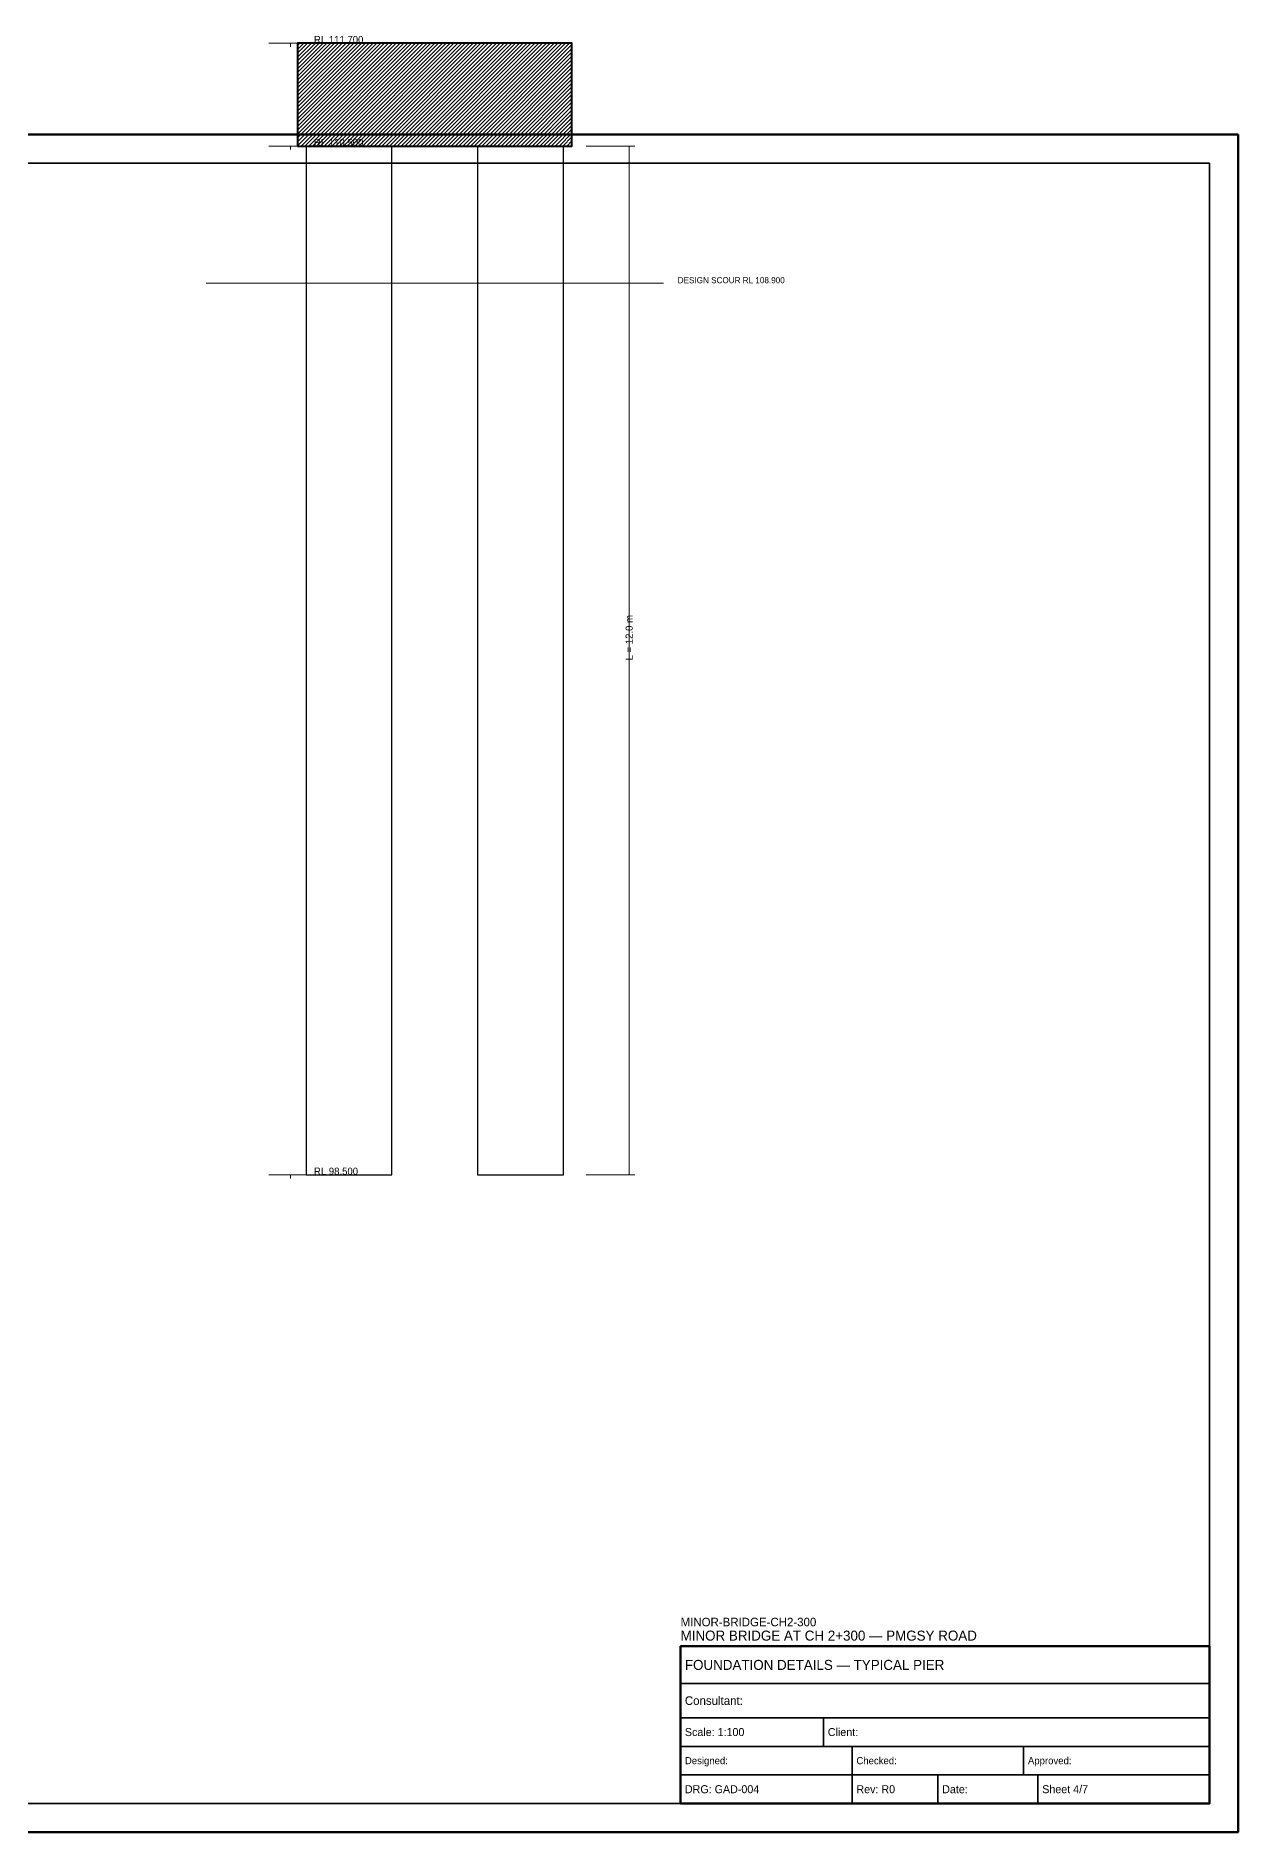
# Model space of a CAD drawing. Header units: metres. Extents: x 0 to 841, y -1 to 629.
# Drawn here: x 420 to 841, y 0 to 629 of the extents above; entities that cross this region are included whole.
import ezdxf

# ---------------------------------------------------------------- set-up
doc = ezdxf.new("R2010")
doc.units = ezdxf.units.M
doc.linetypes.add('DASHED2', pattern=[0.25, 0.1875, -0.0625])
for name, color, linetype, lineweight in [('BORDER-INNER', 7, 'Continuous', 35), ('BORDER-OUTER', 7, 'Continuous', 70), ('CIVIL-SCOUR', 1, 'DASHED2', 18), ('DIM-LEVEL', 3, 'Continuous', 18), ('DIM-LINEAR', 3, 'Continuous', 18), ('FOUND-CAP', 2, 'Continuous', 35), ('FOUND-PILE', 4, 'Continuous', 40), ('STRUC-HATCHING', 8, 'Continuous', 18), ('TEXT-LEVEL', 5, 'Continuous', 18), ('TITLEBLK-BOX', 7, 'Continuous', 50), ('TITLEBLK-TEXT', 7, 'Continuous', 18)]:
    doc.layers.add(name, color=color, linetype=linetype, lineweight=lineweight)

msp = doc.modelspace()

# ---------------------------------------------------------------- hatches: boundary and pattern name
at = {"layer": 'STRUC-HATCHING'}
h = msp.add_hatch(dxfattribs=at)
h.set_pattern_fill('ANSI31', scale=0.3)
h.paths.add_polyline_path([(512, 590), (608, 590), (608, 626), (512, 626)])

# ---------------------------------------------------------------- linework, layer by layer
at = {"layer": 'BORDER-INNER'}
msp.add_lwpolyline([(10, 10), (831, 10), (831, 584), (10, 584), (10, 10)], dxfattribs=at)
at = {"layer": 'BORDER-OUTER'}
msp.add_lwpolyline([(0, 0), (841, 0), (841, 594), (0, 594), (0, 0)], dxfattribs=at)
at = {"layer": 'CIVIL-SCOUR', "color": 1}
msp.add_line((480, 542), (640, 542), dxfattribs=at)
at = {"layer": 'DIM-LEVEL'}
for p, q in [((502, 626), (517, 626)), ((509.5, 626), (509.5, 624.75)), ((502, 590), (517, 590)), ((509.5, 590), (509.5, 588.75)), ((502, 230), (517, 230)), ((509.5, 230), (509.5, 228.75))]:
    msp.add_line(p, q, dxfattribs=at)
at = {"layer": 'DIM-LINEAR'}
for p, q in [((613, 590), (628, 590)), ((626, 590), (630, 590)), ((628, 230), (628, 590)), ((613, 230), (628, 230)), ((626, 230), (630, 230))]:
    msp.add_line(p, q, dxfattribs=at)
at = {"layer": 'FOUND-CAP', "lineweight": 40}
msp.add_lwpolyline([(512, 590), (608, 590), (608, 626), (512, 626), (512, 590)], dxfattribs=at)
at = {"layer": 'FOUND-PILE', "lineweight": 30}
for points in [[(515, 230), (545, 230), (545, 590), (515, 590), (515, 230)], [(515, 230), (545, 230), (545, 590), (515, 590), (515, 230)], [(575, 230), (605, 230), (605, 590), (575, 590), (575, 230)], [(575, 230), (605, 230), (605, 590), (575, 590), (575, 230)]]:
    msp.add_lwpolyline(points, dxfattribs=at)
at = {"layer": 'TITLEBLK-BOX', "lineweight": 50}
msp.add_lwpolyline([(646, 10), (831, 10), (831, 65), (646, 65), (646, 10)], dxfattribs=at)
at = {"layer": 'TITLEBLK-BOX', "lineweight": 25}
for points in [[(646, 52), (831, 52), (831, 65), (646, 65), (646, 52)], [(646, 40), (831, 40), (831, 52), (646, 52), (646, 40)], [(646, 30), (696, 30), (696, 40), (646, 40), (646, 30)], [(696, 30), (831, 30), (831, 40), (696, 40), (696, 30)], [(646, 20), (706, 20), (706, 30), (646, 30), (646, 20)], [(706, 20), (766, 20), (766, 30), (706, 30), (706, 20)], [(766, 20), (831, 20), (831, 30), (766, 30), (766, 20)], [(646, 10), (706, 10), (706, 20), (646, 20), (646, 10)], [(706, 10), (736, 10), (736, 20), (706, 20), (706, 10)], [(736, 10), (771, 10), (771, 20), (736, 20), (736, 10)], [(771, 10), (831, 10), (831, 20), (771, 20), (771, 10)]]:
    msp.add_lwpolyline(points, dxfattribs=at)

# ---------------------------------------------------------------- texts
at = {"layer": 'CIVIL-SCOUR', "color": 1}
msp.add_text('DESIGN SCOUR RL 108.900', height=2.125, dxfattribs=at).set_placement((645, 542))
at = {"layer": 'DIM-LINEAR'}
msp.add_text('L = 12.0 m', height=2.5, rotation=90, dxfattribs=at).set_placement((629.25, 410))
at = {"layer": 'TEXT-LEVEL'}
for s, p in [('RL 111.700', (517.75, 626)), ('RL 110.500', (517.75, 590)), ('RL 98.500', (517.75, 230))]:
    msp.add_text(s, height=2.5, dxfattribs=at).set_placement(p)
at = {"layer": 'TITLEBLK-TEXT'}
for s, height, p in [('MINOR-BRIDGE-CH2-300', 3, (646, 72)), ('MINOR BRIDGE AT CH 2+300 — PMGSY ROAD', 3.5, (646, 67)), ('FOUNDATION DETAILS — TYPICAL PIER', 3.5, (647.5, 56.75)), ('Consultant: ', 3, (647.5, 44.5)), ('Scale: 1:100', 2.8, (647.5, 33.6)), ('Client: ', 2.8, (697.5, 33.6)), ('Designed: ', 2.5, (647.5, 23.75)), ('Checked: ', 2.5, (707.5, 23.75)), ('Approved: ', 2.5, (767.5, 23.75)), ('DRG: GAD-004', 2.8, (647.5, 13.6)), ('Rev: R0', 2.8, (707.5, 13.6)), ('Date: ', 2.8, (737.5, 13.6)), ('Sheet 4/7', 2.8, (772.5, 13.6))]:
    msp.add_text(s, height=height, dxfattribs=at).set_placement(p)

doc.saveas('drawing.dxf')
